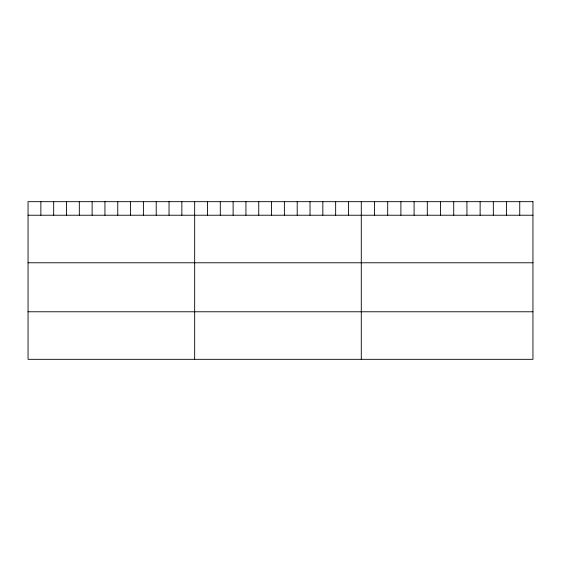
<?xml version="1.0" encoding="UTF-8"?>
<svg xmlns="http://www.w3.org/2000/svg" width="561" height="561" viewBox="0 0 561 561"><rect width="100%" height="100%" fill="white"/><g stroke="black" fill="none" stroke-linecap="round" stroke-linejoin="round"><path stroke-width="0.84" d="M28.05 215.228L532.95 215.228M28.05 262.779L532.95 262.779M28.05 311.776L532.95 311.776M519.745 201.672L519.745 215.228M506.541 201.672L506.541 215.228M493.336 201.672L493.336 215.228M480.132 201.672L480.132 215.228M466.927 201.672L466.927 215.228M453.723 201.672L453.723 215.228M440.511 201.672L440.511 215.228M427.307 201.672L427.307 215.228M414.102 201.672L414.102 215.228M400.898 201.672L400.898 215.228M387.693 201.672L387.693 215.228M374.489 201.672L374.489 215.228M361.284 201.672L361.284 359.328M348.465 201.672L348.465 215.228M335.653 201.672L335.653 215.228M322.834 201.672L322.834 215.228M310.016 201.672L310.016 215.228M297.204 201.672L297.204 215.228M284.385 201.672L284.385 215.228M271.566 201.672L271.566 215.228M258.747 201.672L258.747 215.228M245.935 201.672L245.935 215.228M233.117 201.672L233.117 215.228M220.298 201.672L220.298 215.228M207.486 201.672L207.486 215.228M194.667 201.672L194.667 359.328M181.848 201.672L181.848 215.228M169.036 201.672L169.036 215.228M156.217 201.672L156.217 215.228M143.399 201.672L143.399 215.228M130.587 201.672L130.587 215.228M117.768 201.672L117.768 215.228M104.949 201.672L104.949 215.228M92.13 201.672L92.13 215.228M79.318 201.672L79.318 215.228M66.5 201.672L66.5 215.228M53.681 201.672L53.681 215.228M40.869 201.672L40.869 215.228M532.95 201.672L28.05 201.672L28.05 359.328L532.95 359.328L532.95 201.672"/></g></svg>
